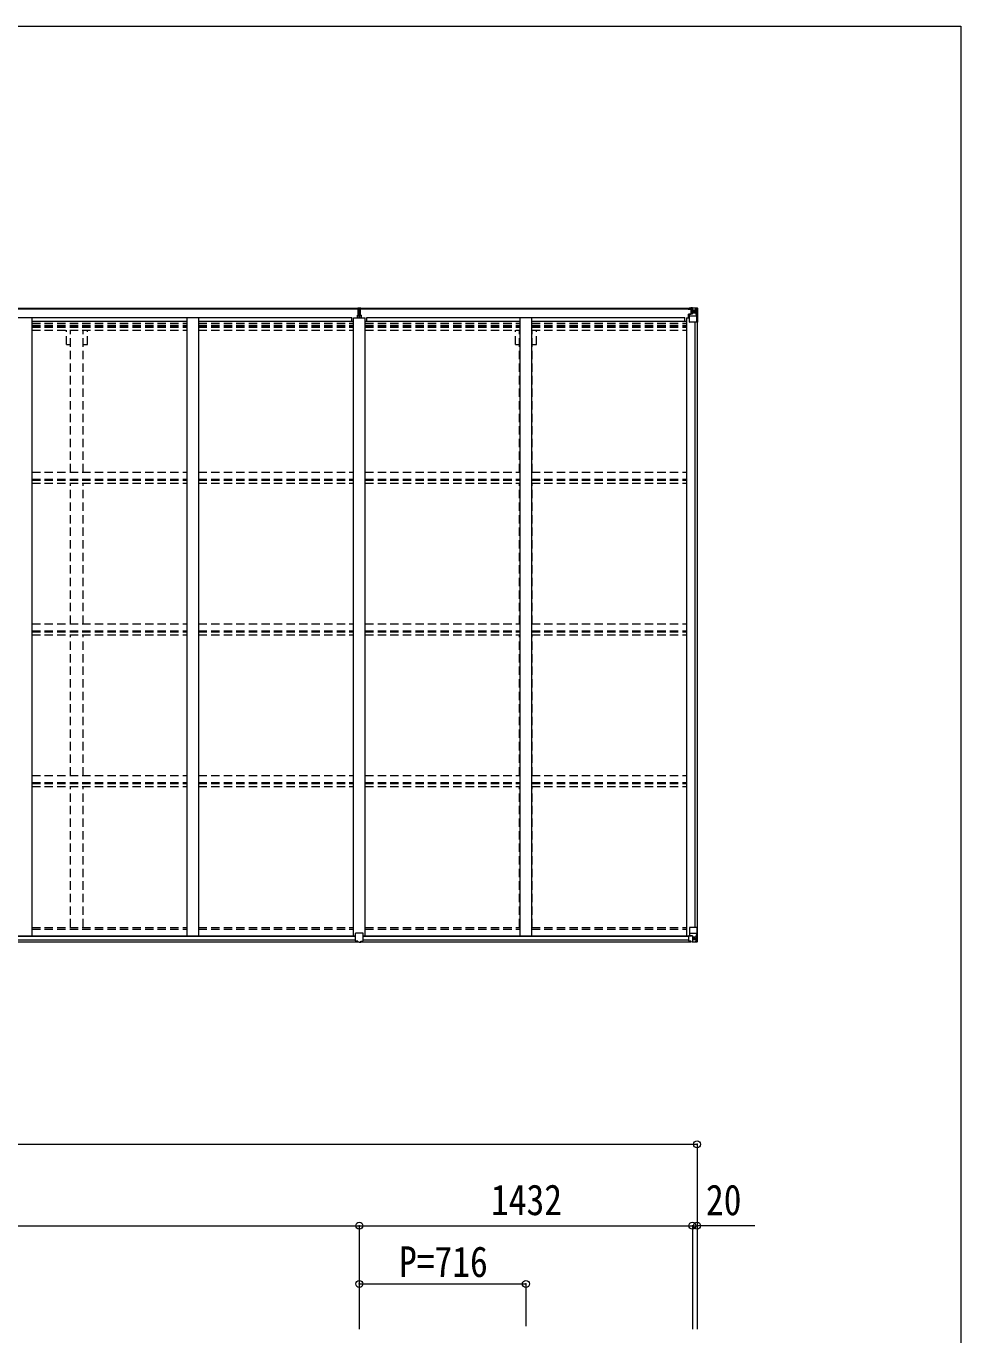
# Model space of a CAD drawing. Units: millimetres at full size, sheet at 1:30. Extents: x -8432 to 8432, y -5820 to 5820.
# Drawn here: x 3990 to 8008, y 194 to 5820 of the extents above; entities that cross this region are included whole.
import ezdxf
from ezdxf.enums import TextEntityAlignment as Align

# ---------------------------------------------------------------- set-up
doc = ezdxf.new("R2010")
doc.units = ezdxf.units.MM
doc.header["$LTSCALE"] = 30
doc.header["$PDMODE"] = 32
doc.header["$PDSIZE"] = 30
doc.linetypes.add('DASHED1', pattern=[1.8, 1.2, -0.6])
for name, color, linetype, lineweight in [('0-3_ELV2', 4, 'Continuous', 9), ('0-4_TABLE1', 6, 'Continuous', 9), ('0-6_OTH_LINE', 6, 'Continuous', 9), ('F-0_240', 7, 'Continuous', 9)]:
    doc.layers.add(name, color=color, linetype=linetype, lineweight=lineweight)
doc.styles.add('ＭＳ ゴシック', font='')
doc.styles.get('ＭＳ ゴシック').set_extended_font_data('MS Gothic')

msp = doc.modelspace()

# ---------------------------------------------------------------- linework, layer by layer
at = {"layer": '0-3_ELV2'}
for p, q in [((-304.17, 4607.47), (5415.83, 4607.47)), ((-304.17, 4605.33), (5415.83, 4605.33)), ((-273.17, 4567.19), (5389.83, 4567.19)), ((4015.33, 4567.17), (4015.33, 1909.25)), ((4681.33, 4567.17), (4681.33, 1909.25)), ((4731.33, 4567.17), (4731.33, 1909.25)), ((5389.83, 4551.67), (5389.83, 4567.19)), ((5397.33, 4565.35), (5447.33, 4565.35)), ((5397.33, 1909.25), (5397.33, 4565.35)), ((5428.83, 4607.47), (6852.83, 4607.47)), ((5428.83, 4605.33), (6852.83, 4605.33)), ((5447.33, 1909.25), (5447.33, 4565.35)), ((5454.83, 4567.19), (6821.83, 4567.19)), ((5454.83, 4551.67), (5454.83, 4567.19)), ((6113.33, 1909.25), (6113.33, 4567.19)), ((6163.33, 1909.25), (6163.33, 4567.19)), ((6821.83, 4551.67), (6821.83, 4567.19)), ((6829.33, 4565.35), (6842.33, 4565.35)), ((6829.33, 4565.35), (6829.33, 1909.25)), ((4015.33, 4551.67), (4681.33, 4551.67)), ((4731.33, 4551.67), (5397.33, 4551.67)), ((5447.33, 4551.67), (6113.33, 4551.67)), ((6163.33, 4551.67), (6829.33, 4551.67)), ((6864.63, 4546.7), (6864.63, 1945.27)), ((6874.33, 4546.7), (6874.33, 1945.27)), ((-300.94, 1909.25), (5405.83, 1909.25)), ((-299.17, 1883.47), (5415.83, 1883.47)), ((-289.17, 1906.98), (5405.83, 1906.98)), ((-289.17, 1891.37), (5405.83, 1891.37)), ((5428.83, 1883.47), (6847.83, 1883.47)), ((5438.83, 1909.25), (6849.59, 1909.25)), ((5438.83, 1906.98), (6837.83, 1906.98)), ((5438.83, 1891.37), (6837.83, 1891.37))]:
    msp.add_line(p, q, dxfattribs=at)
at = {"layer": '0-3_ELV2', "linetype": 'DASHED1'}
for p, q in [((4015.33, 4543.28), (4681.33, 4543.28)), ((4015.33, 4535.08), (4681.33, 4535.08)), ((4015.33, 4531.15), (4681.33, 4531.15)), ((4015.33, 4526.07), (4681.33, 4526.07)), ((4015.33, 4513.06), (4681.33, 4513.06)), ((4163.13, 4451.47), (4163.13, 4513.06)), ((4180.83, 3901.95), (4180.83, 4513.06)), ((4235.83, 3901.95), (4235.83, 4513.06)), ((4253.53, 4451.47), (4253.53, 4513.06)), ((4731.33, 4543.28), (5397.33, 4543.28)), ((4731.33, 4535.08), (5397.33, 4535.08)), ((4731.33, 4531.15), (5397.33, 4531.15)), ((4731.33, 4526.07), (5397.33, 4526.07)), ((4731.33, 4513.06), (5397.33, 4513.06)), ((5447.33, 4543.28), (6113.33, 4543.28)), ((5447.33, 4535.08), (6113.33, 4535.08)), ((5447.33, 4531.15), (6113.33, 4531.15)), ((5447.33, 4526.07), (6113.33, 4526.07)), ((5447.33, 4513.06), (6113.33, 4513.06)), ((6093.13, 4451.47), (6093.13, 4513.06)), ((6110.83, 3901.95), (6110.83, 4513.06)), ((6163.33, 4543.28), (6829.33, 4543.28)), ((6163.33, 4535.08), (6829.33, 4535.08)), ((6163.33, 4531.15), (6829.33, 4531.15)), ((6163.33, 4526.07), (6829.33, 4526.07)), ((6163.33, 4513.06), (6829.33, 4513.06)), ((6165.83, 3901.95), (6165.83, 4513.06)), ((6183.53, 4451.47), (6183.53, 4513.06)), ((4163.13, 4451.47), (4180.83, 4451.47)), ((4235.83, 4451.47), (4253.53, 4451.47)), ((6093.13, 4451.47), (6110.83, 4451.47)), ((6165.83, 4451.47), (6183.53, 4451.47)), ((4015.33, 3901.95), (4681.33, 3901.95)), ((4731.33, 3901.95), (5397.33, 3901.95)), ((5447.33, 3901.95), (6113.33, 3901.95)), ((6163.33, 3901.95), (6829.3, 3901.95)), ((4015.33, 3872.21), (4681.33, 3872.21)), ((4015.33, 3867.66), (4681.33, 3867.66)), ((4015.33, 3854.65), (4681.33, 3854.65)), ((4180.83, 3250.16), (4180.83, 3854.65)), ((4235.83, 3250.16), (4235.83, 3854.65)), ((4731.33, 3872.21), (5397.33, 3872.21)), ((4731.33, 3867.66), (5397.33, 3867.66)), ((4731.33, 3854.65), (5397.33, 3854.65)), ((5447.33, 3872.21), (6113.33, 3872.21)), ((5447.33, 3867.66), (6113.33, 3867.66)), ((5447.33, 3854.65), (6113.33, 3854.65)), ((6110.83, 3250.16), (6110.83, 3854.65)), ((6163.33, 3872.21), (6829.3, 3872.21)), ((6163.33, 3867.66), (6829.3, 3867.66)), ((6163.33, 3854.65), (6829.3, 3854.65)), ((6165.83, 3250.16), (6165.83, 3854.65)), ((4015.33, 3250.29), (4681.33, 3250.29)), ((4015.33, 3220.55), (4681.33, 3220.55)), ((4015.33, 3216), (4681.33, 3216)), ((4731.33, 3250.29), (5397.33, 3250.29)), ((4731.33, 3220.55), (5397.33, 3220.55)), ((4731.33, 3216), (5397.33, 3216)), ((5447.33, 3250.29), (6113.33, 3250.29)), ((5447.33, 3220.55), (6113.33, 3220.55)), ((5447.33, 3216), (6113.33, 3216)), ((6163.33, 3250.29), (6829.3, 3250.29)), ((6163.33, 3220.55), (6829.3, 3220.55)), ((6163.33, 3216), (6829.3, 3216)), ((4015.33, 3202.99), (4681.33, 3202.99)), ((4180.83, 2598.5), (4180.83, 3201.8)), ((4235.83, 2598.5), (4235.83, 3201.8)), ((4731.33, 3202.99), (5397.33, 3202.99)), ((5447.33, 3202.99), (6113.33, 3202.99)), ((6110.83, 2598.5), (6110.83, 3201.8)), ((6163.33, 3202.99), (6829.3, 3202.99)), ((6165.83, 2598.5), (6165.83, 3201.8)), ((4015.33, 2598.63), (4681.33, 2598.63)), ((4731.33, 2598.63), (5397.33, 2598.63)), ((5447.33, 2598.63), (6113.33, 2598.63)), ((6163.33, 2598.63), (6829.3, 2598.63)), ((4015.33, 2568.89), (4681.33, 2568.89)), ((4015.33, 2564.34), (4681.33, 2564.34)), ((4015.33, 2551.33), (4681.33, 2551.33)), ((4180.83, 1945.42), (4180.83, 2550.14)), ((4235.83, 1945.42), (4235.83, 2550.14)), ((4731.33, 2568.89), (5397.33, 2568.89)), ((4731.33, 2564.34), (5397.33, 2564.34)), ((4731.33, 2551.33), (5397.33, 2551.33)), ((5447.33, 2568.89), (6113.33, 2568.89)), ((5447.33, 2564.34), (6113.33, 2564.34)), ((5447.33, 2551.33), (6113.33, 2551.33)), ((6110.83, 1945.42), (6110.83, 2550.14)), ((6163.33, 2568.89), (6829.3, 2568.89)), ((6163.33, 2564.34), (6829.3, 2564.34)), ((6163.33, 2551.33), (6829.3, 2551.33)), ((6165.83, 1945.42), (6165.83, 2550.14)), ((4015.33, 1945.42), (4681.33, 1945.42)), ((4015.33, 1937.07), (4681.33, 1937.07)), ((4731.33, 1945.42), (5397.33, 1945.42)), ((4731.33, 1937.07), (5397.33, 1937.07)), ((5447.33, 1945.42), (6113.33, 1945.42)), ((5447.33, 1937.07), (6113.33, 1937.07)), ((6163.33, 1945.42), (6829.33, 1945.42)), ((6163.33, 1937.07), (6829.33, 1937.07))]:
    msp.add_line(p, q, dxfattribs=at)
at = {"layer": '0-4_TABLE1'}
for p, q in [((5413.83, 4578.11), (5420.83, 4578.17)), ((5413.83, 4565.35), (5413.83, 4578.11)), ((5420.83, 4577.67), (5413.83, 4577.61)), ((5413.83, 4576.74), (5420.83, 4576.67)), ((5420.83, 4576.17), (5413.83, 4576.24)), ((5415.83, 4609.17), (5422.33, 4609.57)), ((5415.83, 4604.67), (5415.83, 4609.17)), ((5420.83, 4606.48), (5415.83, 4606.17)), ((5416.83, 4603.67), (5420.83, 4603.67)), ((5416.83, 4578.14), (5416.83, 4603.67)), ((5416.83, 4601.84), (5420.83, 4601.77)), ((5416.83, 4598.24), (5420.83, 4598.18)), ((5416.83, 4590.01), (5420.83, 4589.97)), ((5422.33, 4606.57), (5420.83, 4606.47)), ((5420.83, 4606.47), (5420.83, 4565.35)), ((5420.83, 4592.96), (5423.83, 4592.96)), ((5420.83, 4585.89), (5423.83, 4585.89)), ((5420.83, 4576.25), (5423.83, 4576.25)), ((5420.83, 4569.17), (5423.83, 4569.17)), ((5422.33, 4609.57), (5428.83, 4609.17)), ((5422.33, 4609.57), (5422.33, 4606.57)), ((5428.83, 4606.17), (5422.33, 4606.57)), ((5423.83, 4603.67), (5427.83, 4603.67)), ((5423.83, 4603.67), (5423.83, 4565.35)), ((5423.83, 4601.77), (5427.83, 4601.77)), ((5423.83, 4598.18), (5427.83, 4598.18)), ((5423.83, 4589.97), (5427.83, 4589.97)), ((5423.83, 4578.17), (5430.83, 4578.11)), ((5430.83, 4577.61), (5423.83, 4577.67)), ((5423.83, 4576.67), (5430.83, 4576.74)), ((5430.83, 4576.24), (5423.83, 4576.17)), ((5427.83, 4578.14), (5427.83, 4603.67)), ((5428.83, 4604.67), (5428.83, 4609.17)), ((5430.83, 4578.11), (5430.83, 4565.35)), ((6836.33, 4602.72), (6836.33, 4605.33)), ((6842.33, 4604.4), (6836.33, 4604.4)), ((6837.33, 4605.33), (6837.33, 4604.4)), ((6837.33, 4602.67), (6852.33, 4602.54)), ((6842.88, 4581.61), (6837.83, 4581.57)), ((6837.83, 4565.35), (6837.83, 4581.57)), ((6837.83, 4579.85), (6842.33, 4579.83)), ((6837.83, 4569.7), (6842.33, 4569.7)), ((6838.83, 4581.58), (6838.83, 4579.85)), ((6842.53, 4607.9), (6840.84, 4607.47)), ((6852.33, 4602.71), (6842.33, 4602.79)), ((6842.33, 4547.7), (6842.33, 4580.8)), ((6866.33, 4573.37), (6842.33, 4573.37)), ((6842.53, 4607.9), (6842.83, 4607.9)), ((6842.83, 4607.9), (6842.83, 4607.47)), ((6853.5, 4583.35), (6843.16, 4581.69)), ((6843.16, 4581.06), (6853.5, 4582.71)), ((6843.16, 4581.69), (6843.16, 4581.06)), ((6844.33, 4603.63), (6844.33, 4605.33)), ((6844.33, 4604.66), (6852.33, 4604.66)), ((6844.33, 4604.63), (6852.33, 4604.63)), ((6844.33, 4603.63), (6852.83, 4603.63)), ((6847.83, 4607.47), (6847.83, 4610.1)), ((6847.83, 4610.1), (6875.39, 4608.41)), ((6854.33, 4608.82), (6847.83, 4609.21)), ((6847.83, 4608.29), (6852.83, 4608.2)), ((6848.83, 4582.6), (6848.83, 4602.57)), ((6852.72, 4602.33), (6848.83, 4602.33)), ((6848.83, 4598.7), (6852.83, 4598.7)), ((6848.83, 4590.5), (6852.83, 4590.5)), ((6852.33, 4604.66), (6852.33, 4602.71)), ((6852.33, 4602.54), (6852.33, 4602.71)), ((6852.83, 4603.99), (6854.33, 4603.99)), ((6852.83, 4600.46), (6866.33, 4600.46)), ((6852.83, 4586.9), (6866.33, 4586.9)), ((6853.5, 4582.71), (6853.5, 4583.35)), ((6854.33, 4583.6), (6854.33, 4609.7)), ((6854.33, 4609.59), (6866.33, 4608.8)), ((6860.85, 4593.26), (6860.85, 4592.3)), ((6868.66, 4600.4), (6866.33, 4600.46)), ((6866.33, 4586.9), (6868.66, 4586.93)), ((6866.33, 4586.9), (6866.33, 4586.9)), ((6872.94, 4573.58), (6866.33, 4573.37)), ((6866.42, 4608.8), (6874.34, 4608.32)), ((6868.66, 4586.93), (6868.66, 4600.4)), ((6872.94, 4573.58), (6868.8, 4585.67)), ((6869.52, 4603.91), (6872.25, 4607.58)), ((6873.48, 4607.35), (6873.49, 4607.29)), ((6873.49, 4546.7), (6873.49, 4607.29)), ((6875.39, 4608.37), (6875.39, 4608.41)), ((6876.33, 4607.41), (6876.33, 4546.7)), ((6876.33, 4546.7), (6843.33, 4546.7)), ((5405.83, 1887.34), (5405.83, 1919.66)), ((5437.83, 1920.66), (5406.83, 1920.66)), ((5438.83, 1887.34), (5438.83, 1919.66)), ((6842.33, 1944.27), (6842.33, 1911.17)), ((6866.33, 1918.6), (6842.33, 1918.6)), ((6876.33, 1945.27), (6843.33, 1945.27)), ((6872.94, 1918.38), (6866.33, 1918.6)), ((6872.94, 1918.38), (6868.8, 1906.3)), ((6873.49, 1945.27), (6873.49, 1884.68)), ((6876.33, 1884.56), (6876.33, 1945.27)), ((5405.83, 1887.34), (5405.83, 1887.3)), ((5415.83, 1886.57), (5406.83, 1886.62)), ((5428.83, 1886.57), (5437.83, 1886.62)), ((5438.83, 1887.34), (5438.83, 1887.3)), ((6837.83, 1908.11), (6837.83, 1887.96)), ((6847.83, 1909.05), (6838.83, 1909.02)), ((6838.83, 1887.24), (6847.83, 1887.19)), ((6843.16, 1910.91), (6853.5, 1909.26)), ((6843.16, 1910.28), (6843.16, 1910.91)), ((6850.81, 1909.05), (6843.16, 1910.28)), ((6854.33, 1909.05), (6847.83, 1909.05)), ((6847.83, 1881.87), (6847.83, 1887.81)), ((6853.5, 1909.26), (6853.5, 1909.05)), ((6854.33, 1909.05), (6854.33, 1882.27)), ((6854.33, 1905.07), (6866.33, 1905.07)), ((6866.33, 1891.51), (6854.33, 1891.51)), ((6854.33, 1882.38), (6866.33, 1883.16)), ((6861.81, 1898.71), (6861.81, 1899.67)), ((6866.33, 1905.07), (6866.33, 1905.07)), ((6866.33, 1905.07), (6868.66, 1905.04)), ((6868.66, 1891.56), (6866.33, 1891.51)), ((6866.42, 1883.17), (6874.34, 1883.64)), ((6868.66, 1905.04), (6868.66, 1891.56)), ((6869.52, 1888.06), (6872.25, 1884.39)), ((6873.48, 1884.61), (6873.49, 1884.68)), ((6875.39, 1883.6), (6875.39, 1883.55))]:
    msp.add_line(p, q, dxfattribs=at)
for points in [[(6842.33, 4604.4), (6842.33, 4602.78), (6836.33, 4602.83)], [(6847.83, 4608.7), (6852.83, 4608.7), (6852.83, 4583.24)], [(6859.89, 4595.18), (6858.93, 4595.18), (6858.93, 4594.22), (6859.89, 4594.22)], [(6861.81, 4596.14), (6861.81, 4597.1), (6860.85, 4597.1), (6860.85, 4596.14)], [(6860.85, 4592.3), (6861.81, 4592.3), (6861.81, 4593.26)], [(6862.77, 4594.22), (6863.73, 4594.22), (6863.73, 4595.18), (6862.77, 4595.18)], [(5422.33, 1881.14), (5415.83, 1881.54), (5415.83, 1886.57)], [(5422.33, 1881.14), (5428.83, 1881.54), (5428.83, 1886.57)], [(6837.83, 1887.96), (6837.84, 1887.85), (6847.83, 1887.81)], [(6875.39, 1883.55), (6866.33, 1883), (6847.83, 1881.87)], [(6859.89, 1897.75), (6858.93, 1897.75), (6858.93, 1896.79), (6859.89, 1896.79)], [(6861.81, 1899.67), (6860.85, 1899.67), (6860.85, 1898.71)], [(6860.85, 1895.83), (6860.85, 1894.87), (6861.81, 1894.87), (6861.81, 1895.83)], [(6862.77, 1896.79), (6863.73, 1896.79), (6863.73, 1897.75), (6862.77, 1897.75)]]:
    msp.add_lwpolyline(points, dxfattribs=at)
for centre in [(6861.33, 4594.7), (6861.33, 1897.27)]:
    msp.add_circle(centre, 5.3, dxfattribs=at)
for centre, radius, start, end in [((5416.83, 4604.67), 1, 180, 270), ((5427.83, 4604.67), 1, 270, 0), ((6837.19, 4610.36), 7.69, 263.56574, 271.03001), ((6843.27, 4580.76), 0.937, 96.73234, 177.67791), ((6843.27, 4580.13), 0.937, 96.73234, 177.67791), ((6852.33, 4605.16), 0.5, 270.00309, 0.00198), ((6852.33, 4605.13), 0.5, 269.99891, 359.99891), ((6852.33, 4602.21), 0.5, 359.95536, 89.47105), ((6852.32, 4602.03), 0.513, 358.95293, 88.11972), ((6853.39, 4584.28), 0.937, 276.73234, 357.67791), ((6853.39, 4583.64), 0.937, 276.73234, 357.67791), ((6859.89, 4596.14), 0.96, 270, 0), ((6859.89, 4593.26), 0.96, 0, 90), ((6862.77, 4596.14), 0.96, 180, 270), ((6862.77, 4593.26), 0.96, 90, 180), ((6872.2, 4607.41), 1.28, 357.54105, 48.82169), ((6874.18, 4621.02), 12.7, 264.89689, 270.75534), ((6875.33, 4607.41), 0.999, 0.04917, 86.5576), ((6875.33, 4607.41), 1, 359.99921, 86.49983), ((6875.33, 4607.37), 0.999, 0.04917, 86.5576), ((6843.33, 4547.7), 1, 180, 270), ((5406.83, 1919.66), 1, 90, 180), ((5437.83, 1919.66), 1, 0, 90), ((6843.33, 1944.27), 1, 90, 180), ((6843.27, 1911.84), 0.937, 182.32209, 263.26766), ((6843.27, 1911.21), 0.937, 182.32209, 263.26766), ((6853.39, 1908.33), 0.937, 50.93398, 83.26766), ((6859.89, 1898.71), 0.96, 270, 0), ((6859.89, 1895.83), 0.96, 0, 90), ((6862.77, 1898.71), 0.96, 180, 270), ((6862.77, 1895.83), 0.96, 90, 180), ((6872.2, 1884.56), 1.28, 311.17831, 2.45895), ((6874.18, 1870.95), 12.7, 89.24466, 95.10311), ((6875.33, 1884.6), 0.999, 273.4424, 359.95083), ((6875.33, 1884.56), 0.999, 273.4424, 359.95083), ((6875.33, 1884.55), 1, 273.50017, 0.00079)]:
    msp.add_arc(centre, radius, start, end, dxfattribs=at)
for centre, major_axis, ratio, start_param, end_param in [((5420.86, 4606.48), (0.18, -2.99), 0.008711, 3.1415927, 4.7113235), ((5248.96, 4595.96), (171.87, 10.52), 0.017422, 6.2821194, 6.2831848), ((6948.08, 4600.46), (-81.75, 0), 0.061163, 6.2824128, 6.2831853), ((6871.53, 4600.32), (-0.03, 5), 0.573921, 0.7672717, 1.551125), ((6870.07, 4586.95), (0, 3), 0.468246, 1.5772882, 2.0127935), ((6873.2, 4605.39), (0.02, 3), 0.466854, 0.125683, 0.7596956), ((6872.22, 4575.93), (-0.85, 2.32), 0.403757, 3.0087805, 3.9744392), ((6873.39, 4608.49), (-2, 0.12), 0.060933, 2.0712557, 3.1453404), ((6674.39, 4620.72), (-201, 12.36), 0.060933, 3.1453404, 3.145839), ((6872.22, 1916.04), (-0.85, -2.32), 0.403757, 2.3087461, 3.2744049), ((5406.83, 1887.33), (1, -0.012), 0.707053, 3.2044821, 4.7211143), ((5437.83, 1887.33), (-1, -0.012), 0.707053, 3.2044821, 4.7211143), ((6838.83, 1908.11), (-1, -0.021), 0.906239, 4.6936843, 6.2644806), ((6838.83, 1887.95), (-1, 0.012), 0.707053, 0.1587743, 1.5795216), ((6948.08, 1891.51), (-81.75, 0), 0.061163, 0, 0.0007725), ((6871.53, 1891.64), (-0.03, -5), 0.573921, 4.7320603, 5.5159136), ((6870.07, 1905.01), (0, -3), 0.468246, 4.2703918, 4.7058971), ((6873.2, 1886.57), (0.02, -3), 0.466854, 5.5234897, 6.1575023), ((6873.39, 1883.48), (-2, -0.12), 0.060933, 3.1378449, 4.2119296), ((6674.39, 1871.24), (-201, -12.36), 0.060933, 3.1373463, 3.1378449)]:
    msp.add_ellipse(centre, major_axis=major_axis, ratio=ratio, start_param=start_param, end_param=end_param, dxfattribs=at)
at = {"layer": '0-6_OTH_LINE'}
for p, q in [((-325.67, 1012.53), (6874.33, 1012.53)), ((6874.33, 1012.53), (6874.33, 219.88)), ((-305.67, 662.53), (5422.33, 662.53)), ((5422.33, 662.53), (5422.33, 217.12)), ((5422.33, 662.53), (6854.33, 662.53)), ((6854.33, 662.53), (6854.33, 217.12)), ((6854.33, 662.53), (6874.33, 662.53)), ((6874.33, 662.53), (6874.33, 217.12)), ((5422.33, 412.53), (5422.33, 230.08)), ((5422.33, 412.53), (6138.33, 412.53)), ((6138.33, 412.53), (6138.33, 230.08))]:
    msp.add_line(p, q, dxfattribs=at)
at = {"layer": '0-6_OTH_LINE', "lineweight": 18}
msp.add_line((7123.16, 662.53), (6874.33, 662.53), dxfattribs=at)
at = {"layer": '0-6_OTH_LINE'}
for p in [(6874.33, 1012.53), (5422.33, 662.53), (6854.33, 662.53), (6874.33, 662.53), (5422.33, 412.53), (6138.33, 412.53)]:
    msp.add_point(p, dxfattribs=at)
at = {"layer": 'F-0_240', "color": 5}
for p, q in [((-8432.06, 5820), (8007.94, 5820)), ((8007.94, 5820), (8007.94, -5820))]:
    msp.add_line(p, q, dxfattribs=at)

# ---------------------------------------------------------------- texts
at = {"layer": '0-6_OTH_LINE', "color": 7, "style": 'ＭＳ ゴシック', "width": 0.85}
for s, p in [('1432', (5988.33, 668.53)), ('20', (6912.41, 668.17)), ('P=716', (5592.83, 402.53))]:
    msp.add_text(s, height=132, dxfattribs=at).set_placement(p, align=Align.BOTTOM_LEFT)

doc.saveas('drawing.dxf')
